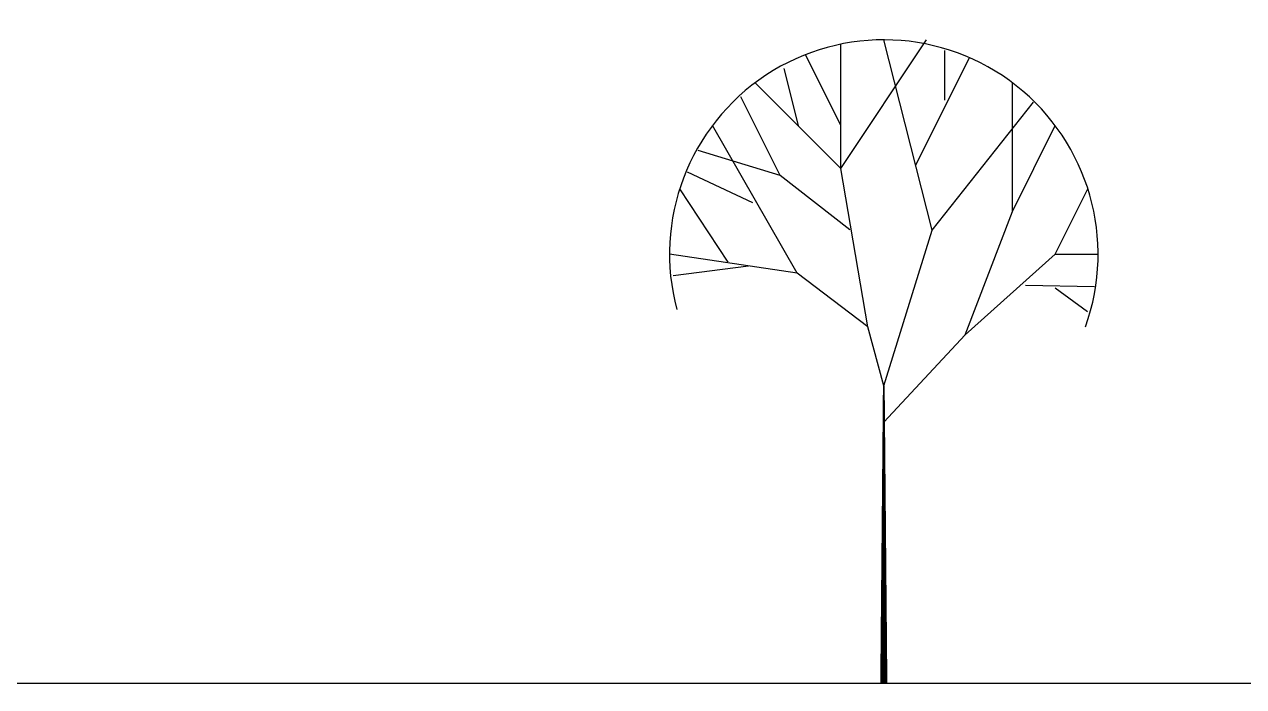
# Model space of a CAD drawing. Header units: millimetres. Extents: x -10794 to 121495, y 177957 to 264658.
# Drawn here: x 93043 to 107269, y 215805 to 223527 of the extents above; entities that cross this region are included whole.
import ezdxf

# ---------------------------------------------------------------- set-up
doc = ezdxf.new("R2010")
doc.units = ezdxf.units.MM
doc.layers.add('www.cad-blocks.net', color=7, linetype='Continuous')

# ---------------------------------------------------------------- blocks, each defined once
blk = doc.blocks.new('TREE_E24')
at = {"linetype": 'ByBlock'}
for p, q in [((-333.3, 4000), (333.3, 5000)), ((-333.3, 4000), (-333.3, 4966.3)), ((375.8, 3519.5), (0, 5000)), ((-333.3, 4333.3), (-609, 4884.7)), ((250, 4027.8), (666.7, 4861.1)), ((472.2, 4916.7), (471, 4531.5)), ((-777.8, 4777.8), (-666.7, 4333.3)), ((-333.3, 4000), (-1000, 4666.7)), ((1000, 3666.7), (1000, 4666.7)), ((-805.6, 3944.4), (-1111.1, 4555.6)), ((375.8, 3519.5), (1165.6, 4516.3)), ((-674.6, 3186.2), (-1333.3, 4333.3)), ((1000, 3666.7), (1333.3, 4333.3)), ((-805.6, 3944.4), (-1444.4, 4138.9)), ((-124, 2769.4), (-333.3, 4000)), ((-1020.1, 3733.6), (-1527.8, 3972.2)), ((-264.7, 3522.8), (-805.6, 3944.4)), ((-1209.7, 3271), (-1587.3, 3841.4)), ((1333.3, 3333.3), (1587.3, 3841.4)), ((634.1, 2705.7), (1000, 3666.7)), ((0, 2310.2), (375.8, 3519.5)), ((-674.6, 3186.2), (-1666.7, 3333.3)), ((634.1, 2705.7), (1333.3, 3333.3)), ((1333.3, 3333.3), (1666.7, 3333.3)), ((-1052.6, 3239.9), (-1639.7, 3166.3)), ((-124, 2769.4), (-674.6, 3186.2)), ((1101.9, 3092.8), (1638.9, 3083.3)), ((1332.5, 3071.5), (1583.3, 2888.9)), ((0, 2310.2), (-124, 2769.4)), ((0, 2027.8), (634.1, 2705.7))]:
    blk.add_line(p, q, dxfattribs=at)
blk.add_lwpolyline([(0, 0, 55.6, 13.9, 0), (0, 2310.2, 13.9, 13.9, 0)], format="xyseb", dxfattribs=at)
blk.add_arc((0, 3333.3), 1666.7, 340.22763, 194.97191, dxfattribs=at)
blk = doc.blocks.new('A$C692A273E')
at = {"xscale": 1.5, "yscale": 1.5, "zscale": 1.5}
blk.add_blockref('TREE_E24', (2500, 0), dxfattribs=at)
blk.add_blockref('TREE_E24', (2500, 0), dxfattribs=at)
blk = doc.blocks.new('FORMAT')
at = {"layer": 'www.cad-blocks.net', "color": 155, "true_color": 0x546d8e}
blk.add_line((-3336, 215847), (121495, 215847), dxfattribs=at)

msp = doc.modelspace()

# ---------------------------------------------------------------- block references
msp.add_blockref('A$C692A273E', (100571, 215847))
at = {"layer": 'www.cad-blocks.net'}
msp.add_blockref('FORMAT', (0, 0), dxfattribs=at)

doc.saveas('drawing.dxf')
